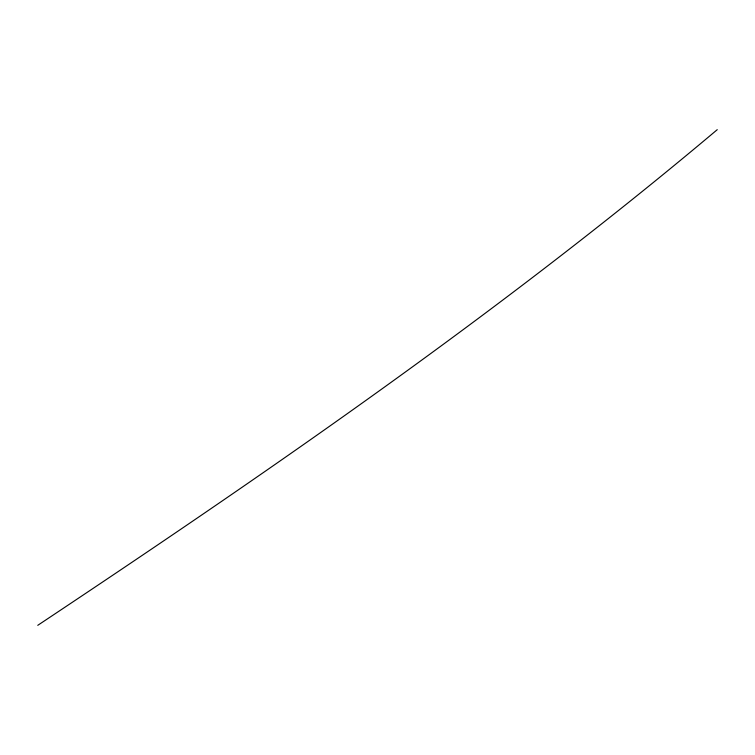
<?xml version="1.0" encoding="UTF-8"?>
<svg xmlns="http://www.w3.org/2000/svg" width="755" height="755" viewBox="0 0 755 755"><rect width="100%" height="100%" fill="white"/><g stroke="black" fill="none" stroke-linecap="round" stroke-linejoin="round"><path stroke-width="1.13" d="M717.25 129.671C502.566 310.409 271.196 470.063 37.75 625.329"/></g></svg>
